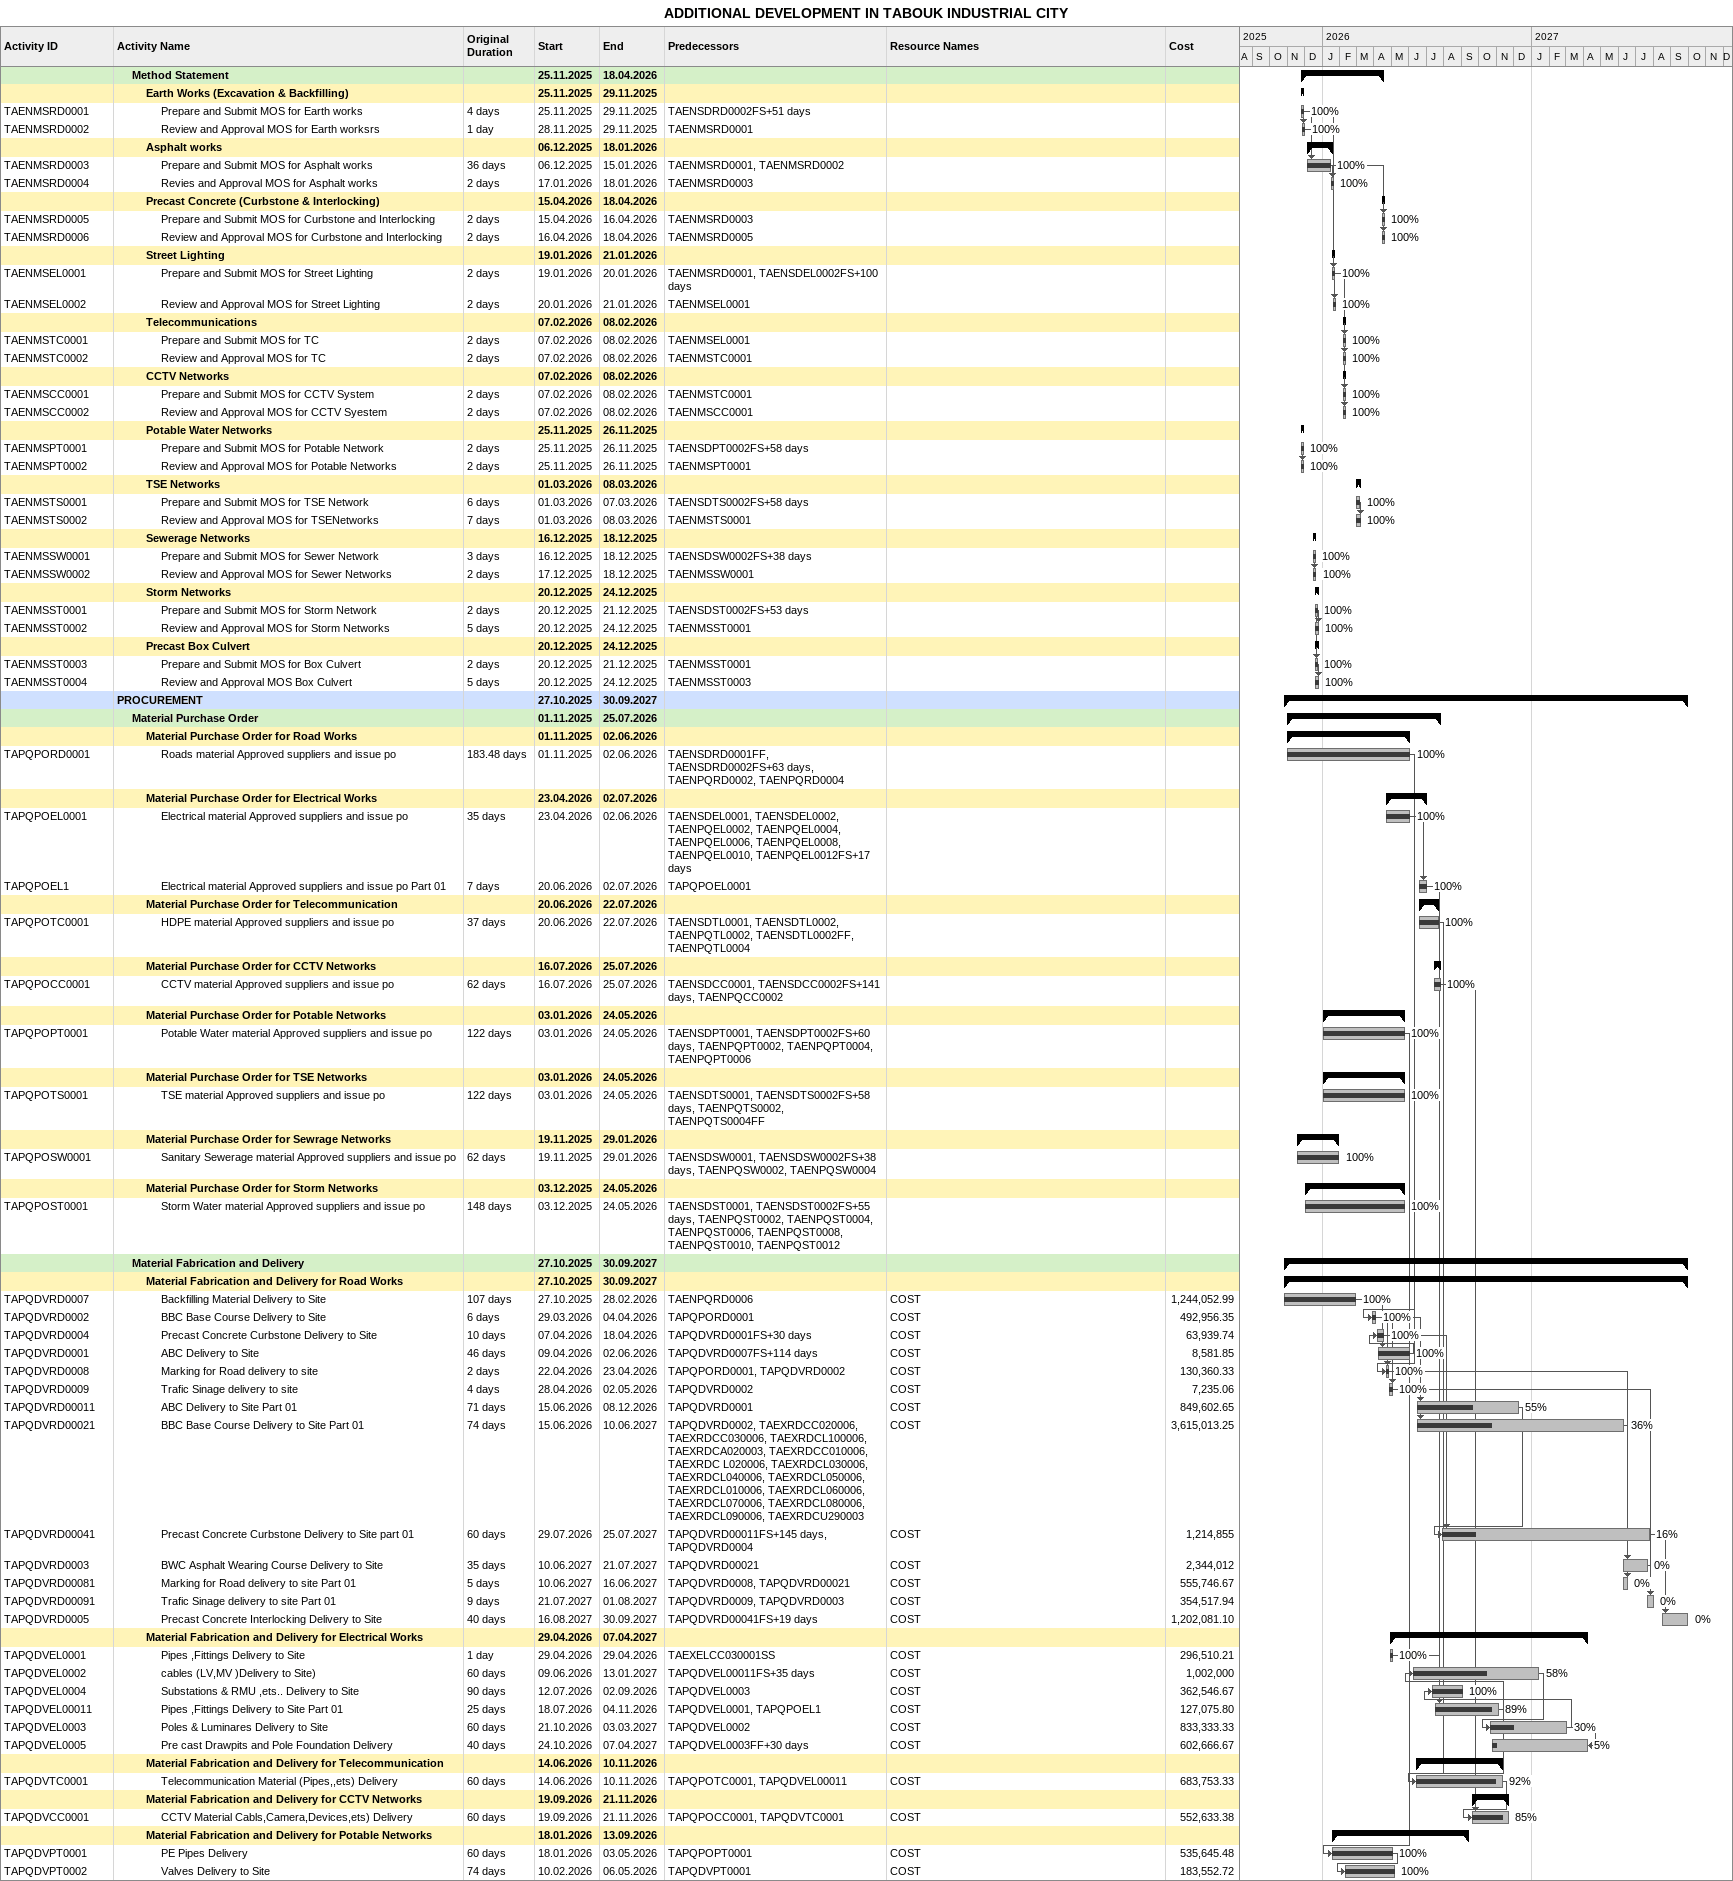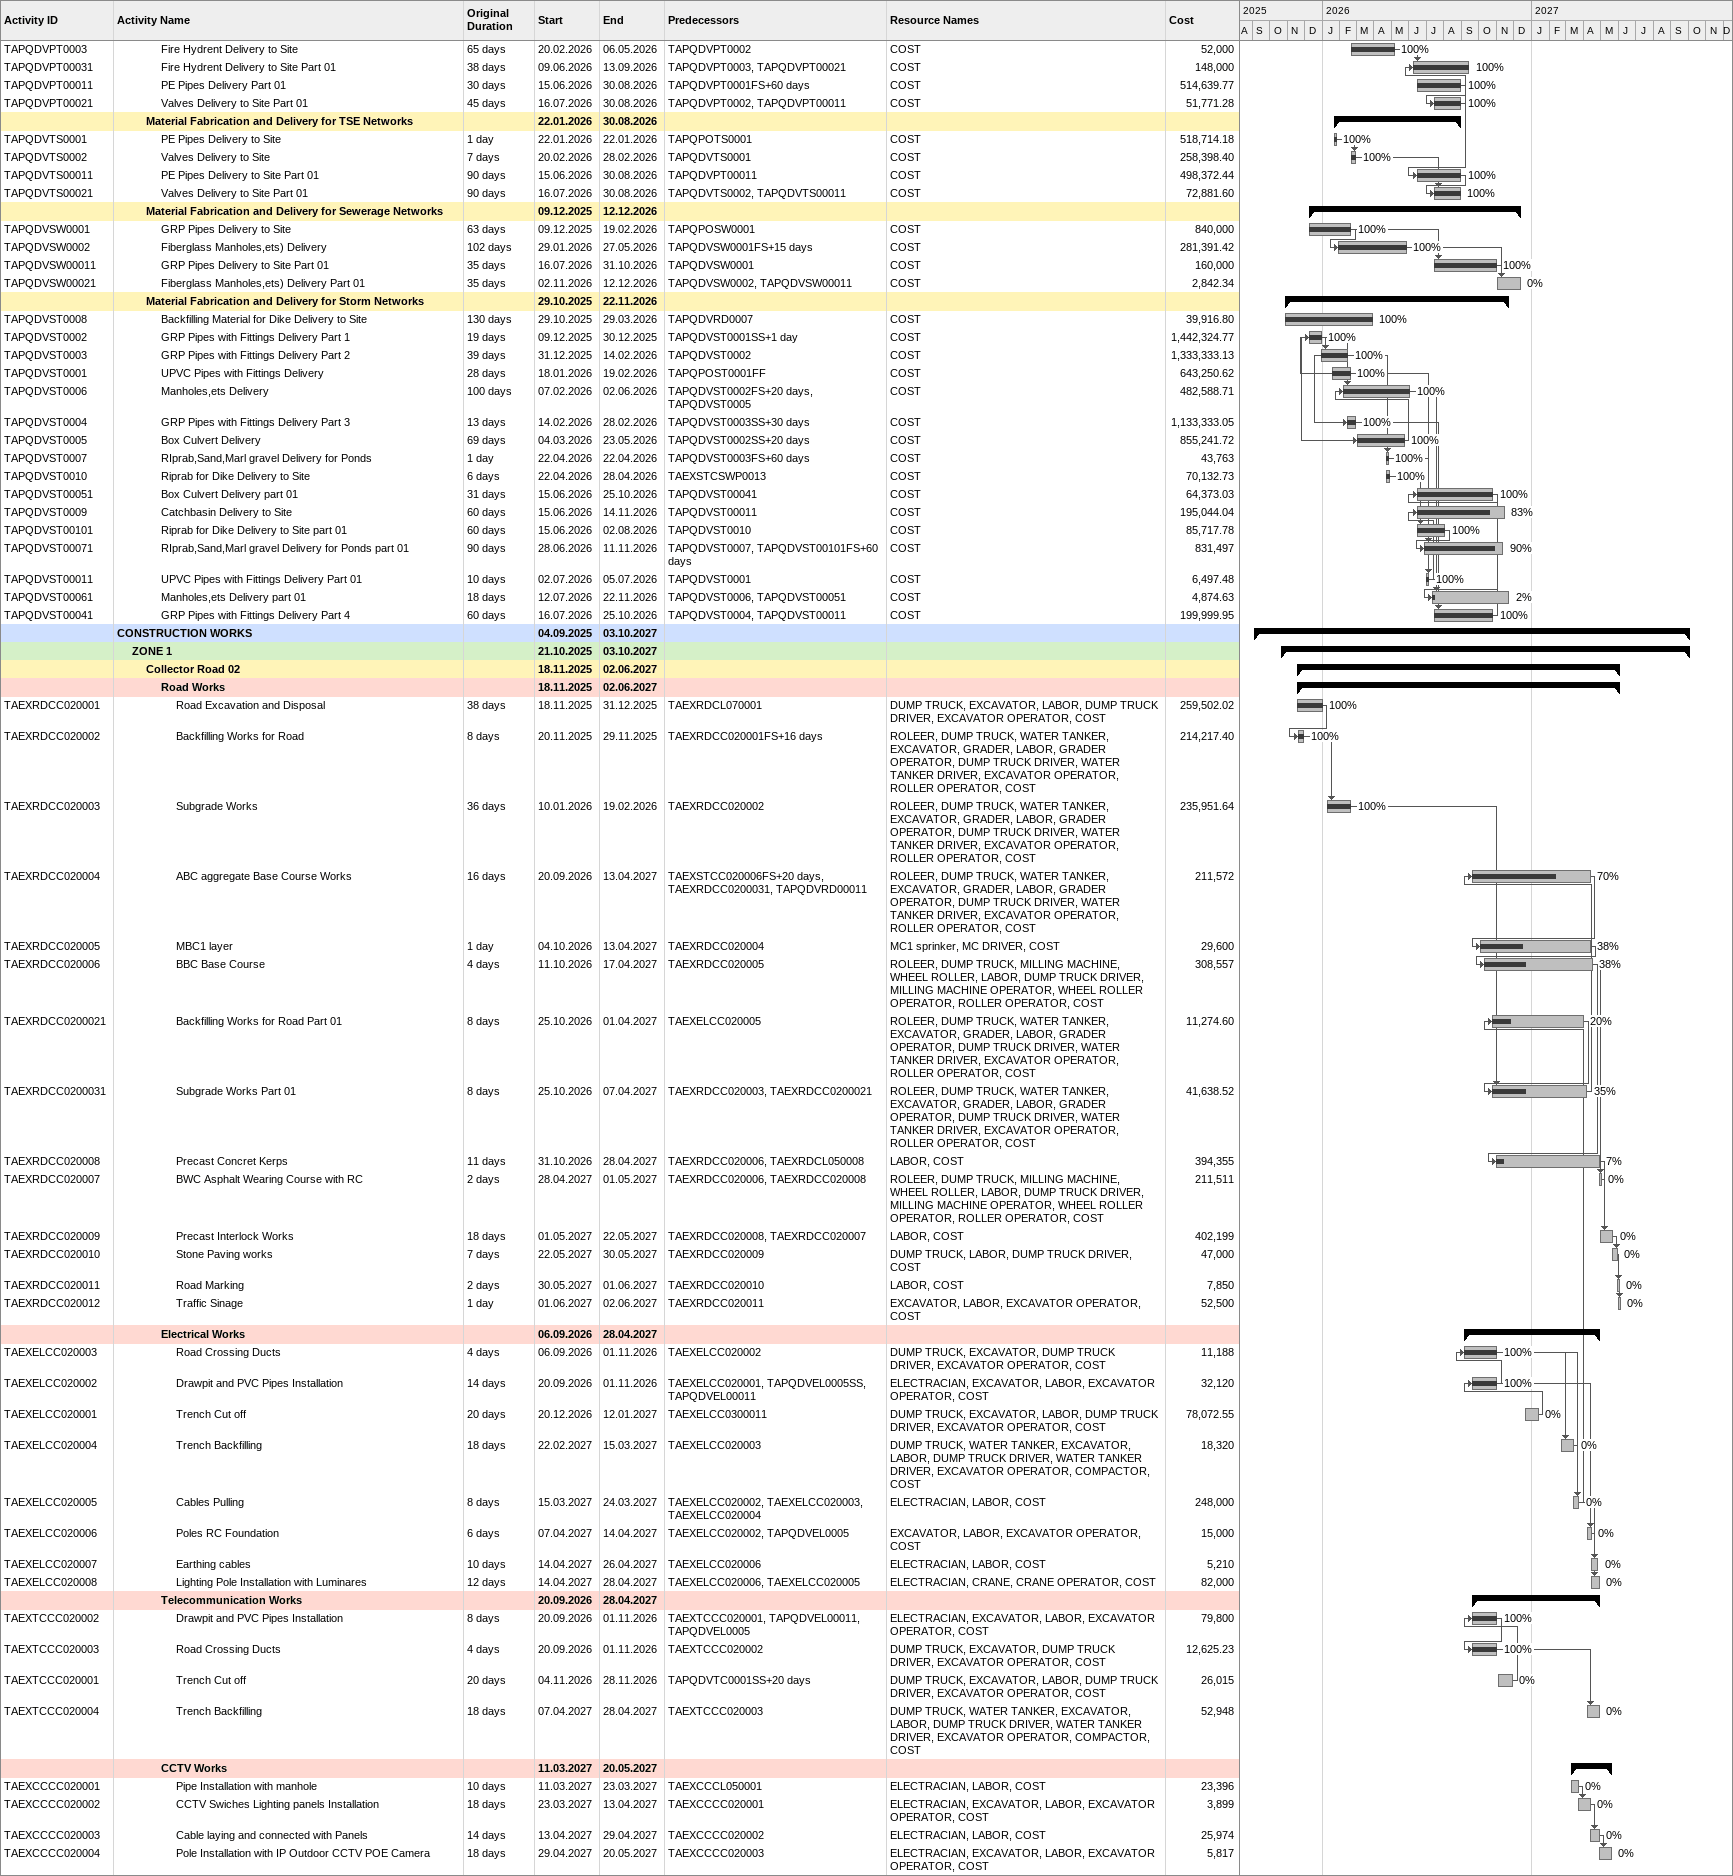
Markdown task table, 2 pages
ADDITIONAL DEVELOPMENT IN TABOUK INDUSTRIAL CITY

| ID | Level | Task | Original duration | Start | Finish | Predecessors | Resources | % complete | Cost |
|---|---|---|---|---|---|---|---|---|---|
|  | 2 | **Method Statement** |  | 2025-11-25 | 2026-04-18 |  |  |  |  |
|  | 3 | **Earth Works (Excavation & Backfilling)** |  | 2025-11-25 | 2025-11-29 |  |  |  |  |
| TAENMSRD0001 | 4 | Prepare and Submit MOS for Earth works | 4d | 2025-11-25 | 2025-11-29 | TAENSDRD0002FS+51d |  | 100 |  |
| TAENMSRD0002 | 4 | Review and Approval MOS for Earth worksrs | 1d | 2025-11-28 | 2025-11-29 | TAENMSRD0001 |  | 100 |  |
|  | 3 | **Asphalt works** |  | 2025-12-06 | 2026-01-18 |  |  |  |  |
| TAENMSRD0003 | 4 | Prepare and Submit MOS for Asphalt works | 36d | 2025-12-06 | 2026-01-15 | TAENMSRD0001, TAENMSRD0002 |  | 100 |  |
| TAENMSRD0004 | 4 | Revies and Approval MOS for Asphalt works | 2d | 2026-01-17 | 2026-01-18 | TAENMSRD0003 |  | 100 |  |
|  | 3 | **Precast Concrete (Curbstone & Interlocking)** |  | 2026-04-15 | 2026-04-18 |  |  |  |  |
| TAENMSRD0005 | 4 | Prepare and Submit MOS for Curbstone and Interlocking | 2d | 2026-04-15 | 2026-04-16 | TAENMSRD0003 |  | 100 |  |
| TAENMSRD0006 | 4 | Review and Approval MOS for Curbstone and Interlocking | 2d | 2026-04-16 | 2026-04-18 | TAENMSRD0005 |  | 100 |  |
|  | 3 | **Street Lighting** |  | 2026-01-19 | 2026-01-21 |  |  |  |  |
| TAENMSEL0001 | 4 | Prepare and Submit MOS for Street Lighting | 2d | 2026-01-19 | 2026-01-20 | TAENMSRD0001, TAENSDEL0002FS+100d |  | 100 |  |
| TAENMSEL0002 | 4 | Review and Approval MOS for Street Lighting | 2d | 2026-01-20 | 2026-01-21 | TAENMSEL0001 |  | 100 |  |
|  | 3 | **Telecommunications** |  | 2026-02-07 | 2026-02-08 |  |  |  |  |
| TAENMSTC0001 | 4 | Prepare and Submit MOS for TC | 2d | 2026-02-07 | 2026-02-08 | TAENMSEL0001 |  | 100 |  |
| TAENMSTC0002 | 4 | Review and Approval MOS for TC | 2d | 2026-02-07 | 2026-02-08 | TAENMSTC0001 |  | 100 |  |
|  | 3 | **CCTV Networks** |  | 2026-02-07 | 2026-02-08 |  |  |  |  |
| TAENMSCC0001 | 4 | Prepare and Submit MOS for CCTV System | 2d | 2026-02-07 | 2026-02-08 | TAENMSTC0001 |  | 100 |  |
| TAENMSCC0002 | 4 | Review and Approval MOS for CCTV Syestem | 2d | 2026-02-07 | 2026-02-08 | TAENMSCC0001 |  | 100 |  |
|  | 3 | **Potable Water Networks** |  | 2025-11-25 | 2025-11-26 |  |  |  |  |
| TAENMSPT0001 | 4 | Prepare and Submit MOS for Potable Network | 2d | 2025-11-25 | 2025-11-26 | TAENSDPT0002FS+58d |  | 100 |  |
| TAENMSPT0002 | 4 | Review and Approval MOS for Potable Networks | 2d | 2025-11-25 | 2025-11-26 | TAENMSPT0001 |  | 100 |  |
|  | 3 | **TSE Networks** |  | 2026-03-01 | 2026-03-08 |  |  |  |  |
| TAENMSTS0001 | 4 | Prepare and Submit MOS for TSE Network | 6d | 2026-03-01 | 2026-03-07 | TAENSDTS0002FS+58d |  | 100 |  |
| TAENMSTS0002 | 4 | Review and Approval MOS for TSENetworks | 7d | 2026-03-01 | 2026-03-08 | TAENMSTS0001 |  | 100 |  |
|  | 3 | **Sewerage Networks** |  | 2025-12-16 | 2025-12-18 |  |  |  |  |
| TAENMSSW0001 | 4 | Prepare and Submit MOS for Sewer Network | 3d | 2025-12-16 | 2025-12-18 | TAENSDSW0002FS+38d |  | 100 |  |
| TAENMSSW0002 | 4 | Review and Approval MOS for Sewer Networks | 2d | 2025-12-17 | 2025-12-18 | TAENMSSW0001 |  | 100 |  |
|  | 3 | **Storm Networks** |  | 2025-12-20 | 2025-12-24 |  |  |  |  |
| TAENMSST0001 | 4 | Prepare and Submit MOS for Storm Network | 2d | 2025-12-20 | 2025-12-21 | TAENSDST0002FS+53d |  | 100 |  |
| TAENMSST0002 | 4 | Review and Approval MOS for Storm Networks | 5d | 2025-12-20 | 2025-12-24 | TAENMSST0001 |  | 100 |  |
|  | 3 | **Precast Box Culvert** |  | 2025-12-20 | 2025-12-24 |  |  |  |  |
| TAENMSST0003 | 4 | Prepare and Submit MOS for Box Culvert | 2d | 2025-12-20 | 2025-12-21 | TAENMSST0001 |  | 100 |  |
| TAENMSST0004 | 4 | Review and Approval MOS Box Culvert | 5d | 2025-12-20 | 2025-12-24 | TAENMSST0003 |  | 100 |  |
|  | 1 | **PROCUREMENT** |  | 2025-10-27 | 2027-09-30 |  |  |  |  |
|  | 2 | **Material Purchase Order** |  | 2025-11-01 | 2026-07-25 |  |  |  |  |
|  | 3 | **Material Purchase Order for Road Works** |  | 2025-11-01 | 2026-06-02 |  |  |  |  |
| TAPQPORD0001 | 4 | Roads material Approved suppliers and issue po | 183.48d | 2025-11-01 | 2026-06-02 | TAENSDRD0001FF, TAENSDRD0002FS+63d, TAENPQRD0002, TAENPQRD0004 |  | 100 |  |
|  | 3 | **Material Purchase Order for Electrical Works** |  | 2026-04-23 | 2026-07-02 |  |  |  |  |
| TAPQPOEL0001 | 4 | Electrical material Approved suppliers and issue po | 35d | 2026-04-23 | 2026-06-02 | TAENSDEL0001, TAENSDEL0002, TAENPQEL0002, TAENPQEL0004, TAENPQEL0006, TAENPQEL0008, TAENPQEL0010, TAENPQEL0012FS+17d |  | 100 |  |
| TAPQPOEL1 | 4 | Electrical material Approved suppliers and issue po Part 01 | 7d | 2026-06-20 | 2026-07-02 | TAPQPOEL0001 |  | 100 |  |
|  | 3 | **Material Purchase Order for Telecommunication** |  | 2026-06-20 | 2026-07-22 |  |  |  |  |
| TAPQPOTC0001 | 4 | HDPE material Approved suppliers and issue po | 37d | 2026-06-20 | 2026-07-22 | TAENSDTL0001, TAENSDTL0002, TAENPQTL0002, TAENSDTL0002FF, TAENPQTL0004 |  | 100 |  |
|  | 3 | **Material Purchase Order for CCTV Networks** |  | 2026-07-16 | 2026-07-25 |  |  |  |  |
| TAPQPOCC0001 | 4 | CCTV material Approved suppliers and issue po | 62d | 2026-07-16 | 2026-07-25 | TAENSDCC0001, TAENSDCC0002FS+141d, TAENPQCC0002 |  | 100 |  |
|  | 3 | **Material Purchase Order for Potable Networks** |  | 2026-01-03 | 2026-05-24 |  |  |  |  |
| TAPQPOPT0001 | 4 | Potable Water material Approved suppliers and issue po | 122d | 2026-01-03 | 2026-05-24 | TAENSDPT0001, TAENSDPT0002FS+60d, TAENPQPT0002, TAENPQPT0004, TAENPQPT0006 |  | 100 |  |
|  | 3 | **Material Purchase Order for TSE Networks** |  | 2026-01-03 | 2026-05-24 |  |  |  |  |
| TAPQPOTS0001 | 4 | TSE material Approved suppliers and issue po | 122d | 2026-01-03 | 2026-05-24 | TAENSDTS0001, TAENSDTS0002FS+58d, TAENPQTS0002, TAENPQTS0004FF |  | 100 |  |
|  | 3 | **Material Purchase Order for Sewrage Networks** |  | 2025-11-19 | 2026-01-29 |  |  |  |  |
| TAPQPOSW0001 | 4 | Sanitary Sewerage material Approved suppliers and issue po | 62d | 2025-11-19 | 2026-01-29 | TAENSDSW0001, TAENSDSW0002FS+38d, TAENPQSW0002, TAENPQSW0004 |  | 100 |  |
|  | 3 | **Material Purchase Order for Storm Networks** |  | 2025-12-03 | 2026-05-24 |  |  |  |  |
| TAPQPOST0001 | 4 | Storm Water material Approved suppliers and issue po | 148d | 2025-12-03 | 2026-05-24 | TAENSDST0001, TAENSDST0002FS+55d, TAENPQST0002, TAENPQST0004, TAENPQST0006, TAENPQST0008, TAENPQST0010, TAENPQST0012 |  | 100 |  |
|  | 2 | **Material Fabrication and Delivery** |  | 2025-10-27 | 2027-09-30 |  |  |  |  |
|  | 3 | **Material Fabrication and Delivery for Road Works** |  | 2025-10-27 | 2027-09-30 |  |  |  |  |
| TAPQDVRD0007 | 4 | Backfilling Material Delivery to Site | 107d | 2025-10-27 | 2026-02-28 | TAENPQRD0006 | COST | 100 | 1244052.99 |
| TAPQDVRD0002 | 4 | BBC Base Course Delivery to Site | 6d | 2026-03-29 | 2026-04-04 | TAPQPORD0001 | COST | 100 | 492956.35 |
| TAPQDVRD0004 | 4 | Precast Concrete Curbstone Delivery to Site | 10d | 2026-04-07 | 2026-04-18 | TAPQDVRD0001FS+30d | COST | 100 | 63939.74 |
| TAPQDVRD0001 | 4 | ABC Delivery to Site | 46d | 2026-04-09 | 2026-06-02 | TAPQDVRD0007FS+114d | COST | 100 | 8581.85 |
| TAPQDVRD0008 | 4 | Marking for Road delivery to site | 2d | 2026-04-22 | 2026-04-23 | TAPQPORD0001, TAPQDVRD0002 | COST | 100 | 130360.33 |
| TAPQDVRD0009 | 4 | Trafic Sinage delivery to site | 4d | 2026-04-28 | 2026-05-02 | TAPQDVRD0002 | COST | 100 | 7235.06 |
| TAPQDVRD00011 | 4 | ABC Delivery to Site Part 01 | 71d | 2026-06-15 | 2026-12-08 | TAPQDVRD0001 | COST | 55 | 849602.65 |
| TAPQDVRD00021 | 4 | BBC Base Course Delivery to Site Part 01 | 74d | 2026-06-15 | 2027-06-10 | TAPQDVRD0002, TAEXRDCC020006, TAEXRDCC030006, TAEXRDCL100006, TAEXRDCA020003, TAEXRDCC010006, TAEXRDC L020006, TAEXRDCL030006, TAEXRDCL040006, TAEXRDCL050006, TAEXRDCL010006, TAEXRDCL060006, TAEXRDCL070006, TAEXRDCL080006, TAEXRDCL090006, TAEXRDCU290003 | COST | 36 | 3615013.25 |
| TAPQDVRD00041 | 4 | Precast Concrete Curbstone Delivery to Site part 01 | 60d | 2026-07-29 | 2027-07-25 | TAPQDVRD00011FS+145d, TAPQDVRD0004 | COST | 16 | 1214855 |
| TAPQDVRD0003 | 4 | BWC Asphalt Wearing Course Delivery to Site | 35d | 2027-06-10 | 2027-07-21 | TAPQDVRD00021 | COST | 0 | 2344012 |
| TAPQDVRD00081 | 4 | Marking for Road delivery to site Part 01 | 5d | 2027-06-10 | 2027-06-16 | TAPQDVRD0008, TAPQDVRD00021 | COST | 0 | 555746.67 |
| TAPQDVRD00091 | 4 | Trafic Sinage delivery to site Part 01 | 9d | 2027-07-21 | 2027-08-01 | TAPQDVRD0009, TAPQDVRD0003 | COST | 0 | 354517.94 |
| TAPQDVRD0005 | 4 | Precast Concrete Interlocking Delivery to Site | 40d | 2027-08-16 | 2027-09-30 | TAPQDVRD00041FS+19d | COST | 0 | 1202081.10 |
|  | 3 | **Material Fabrication and Delivery for Electrical Works** |  | 2026-04-29 | 2027-04-07 |  |  |  |  |
| TAPQDVEL0001 | 4 | Pipes ,Fittings Delivery to Site | 1d | 2026-04-29 | 2026-04-29 | TAEXELCC030001SS | COST | 100 | 296510.21 |
| TAPQDVEL0002 | 4 | cables (LV,MV )Delivery to Site) | 60d | 2026-06-09 | 2027-01-13 | TAPQDVEL00011FS+35d | COST | 58 | 1002000 |
| TAPQDVEL0004 | 4 | Substations & RMU ,ets.. Delivery to Site | 90d | 2026-07-12 | 2026-09-02 | TAPQDVEL0003 | COST | 100 | 362546.67 |
| TAPQDVEL00011 | 4 | Pipes ,Fittings Delivery to Site Part 01 | 25d | 2026-07-18 | 2026-11-04 | TAPQDVEL0001, TAPQPOEL1 | COST | 89 | 127075.80 |
| TAPQDVEL0003 | 4 | Poles & Luminares Delivery to Site | 60d | 2026-10-21 | 2027-03-03 | TAPQDVEL0002 | COST | 30 | 833333.33 |
| TAPQDVEL0005 | 4 | Pre cast Drawpits and Pole Foundation Delivery | 40d | 2026-10-24 | 2027-04-07 | TAPQDVEL0003FF+30d | COST | 5 | 602666.67 |
|  | 3 | **Material Fabrication and Delivery for Telecommunication** |  | 2026-06-14 | 2026-11-10 |  |  |  |  |
| TAPQDVTC0001 | 4 | Telecommunication Material (Pipes,,ets) Delivery | 60d | 2026-06-14 | 2026-11-10 | TAPQPOTC0001, TAPQDVEL00011 | COST | 92 | 683753.33 |
|  | 3 | **Material Fabrication and Delivery for CCTV Networks** |  | 2026-09-19 | 2026-11-21 |  |  |  |  |
| TAPQDVCC0001 | 4 | CCTV Material Cabls,Camera,Devices,ets) Delivery | 60d | 2026-09-19 | 2026-11-21 | TAPQPOCC0001, TAPQDVTC0001 | COST | 85 | 552633.38 |
|  | 3 | **Material Fabrication and Delivery for Potable Networks** |  | 2026-01-18 | 2026-09-13 |  |  |  |  |
| TAPQDVPT0001 | 4 | PE Pipes Delivery | 60d | 2026-01-18 | 2026-05-03 | TAPQPOPT0001 | COST | 100 | 535645.48 |
| TAPQDVPT0002 | 4 | Valves Delivery to Site | 74d | 2026-02-10 | 2026-05-06 | TAPQDVPT0001 | COST | 100 | 183552.72 |
| TAPQDVPT0003 | 4 | Fire Hydrent Delivery to Site | 65d | 2026-02-20 | 2026-05-06 | TAPQDVPT0002 | COST | 100 | 52000 |
| TAPQDVPT00031 | 4 | Fire Hydrent Delivery to Site Part 01 | 38d | 2026-06-09 | 2026-09-13 | TAPQDVPT0003, TAPQDVPT00021 | COST | 100 | 148000 |
| TAPQDVPT00011 | 4 | PE Pipes Delivery Part 01 | 30d | 2026-06-15 | 2026-08-30 | TAPQDVPT0001FS+60d | COST | 100 | 514639.77 |
| TAPQDVPT00021 | 4 | Valves Delivery to Site Part 01 | 45d | 2026-07-16 | 2026-08-30 | TAPQDVPT0002, TAPQDVPT00011 | COST | 100 | 51771.28 |
|  | 3 | **Material Fabrication and Delivery for TSE Networks** |  | 2026-01-22 | 2026-08-30 |  |  |  |  |
| TAPQDVTS0001 | 4 | PE Pipes Delivery to Site | 1d | 2026-01-22 | 2026-01-22 | TAPQPOTS0001 | COST | 100 | 518714.18 |
| TAPQDVTS0002 | 4 | Valves Delivery to Site | 7d | 2026-02-20 | 2026-02-28 | TAPQDVTS0001 | COST | 100 | 258398.40 |
| TAPQDVTS00011 | 4 | PE Pipes Delivery to Site Part 01 | 90d | 2026-06-15 | 2026-08-30 | TAPQDVPT00011 | COST | 100 | 498372.44 |
| TAPQDVTS00021 | 4 | Valves Delivery to Site Part 01 | 90d | 2026-07-16 | 2026-08-30 | TAPQDVTS0002, TAPQDVTS00011 | COST | 100 | 72881.60 |
|  | 3 | **Material Fabrication and Delivery for Sewerage Networks** |  | 2025-12-09 | 2026-12-12 |  |  |  |  |
| TAPQDVSW0001 | 4 | GRP Pipes Delivery to Site | 63d | 2025-12-09 | 2026-02-19 | TAPQPOSW0001 | COST | 100 | 840000 |
| TAPQDVSW0002 | 4 | Fiberglass Manholes,ets) Delivery | 102d | 2026-01-29 | 2026-05-27 | TAPQDVSW0001FS+15d | COST | 100 | 281391.42 |
| TAPQDVSW00011 | 4 | GRP Pipes Delivery to Site Part 01 | 35d | 2026-07-16 | 2026-10-31 | TAPQDVSW0001 | COST | 100 | 160000 |
| TAPQDVSW00021 | 4 | Fiberglass Manholes,ets) Delivery Part 01 | 35d | 2026-11-02 | 2026-12-12 | TAPQDVSW0002, TAPQDVSW00011 | COST | 0 | 2842.34 |
|  | 3 | **Material Fabrication and Delivery for Storm Networks** |  | 2025-10-29 | 2026-11-22 |  |  |  |  |
| TAPQDVST0008 | 4 | Backfilling Material for Dike Delivery to Site | 130d | 2025-10-29 | 2026-03-29 | TAPQDVRD0007 | COST | 100 | 39916.80 |
| TAPQDVST0002 | 4 | GRP Pipes with Fittings Delivery Part 1 | 19d | 2025-12-09 | 2025-12-30 | TAPQDVST0001SS+1d | COST | 100 | 1442324.77 |
| TAPQDVST0003 | 4 | GRP Pipes with Fittings Delivery Part 2 | 39d | 2025-12-31 | 2026-02-14 | TAPQDVST0002 | COST | 100 | 1333333.13 |
| TAPQDVST0001 | 4 | UPVC Pipes with Fittings Delivery | 28d | 2026-01-18 | 2026-02-19 | TAPQPOST0001FF | COST | 100 | 643250.62 |
| TAPQDVST0006 | 4 | Manholes,ets Delivery | 100d | 2026-02-07 | 2026-06-02 | TAPQDVST0002FS+20d, TAPQDVST0005 | COST | 100 | 482588.71 |
| TAPQDVST0004 | 4 | GRP Pipes with Fittings Delivery Part 3 | 13d | 2026-02-14 | 2026-02-28 | TAPQDVST0003SS+30d | COST | 100 | 1133333.05 |
| TAPQDVST0005 | 4 | Box Culvert Delivery | 69d | 2026-03-04 | 2026-05-23 | TAPQDVST0002SS+20d | COST | 100 | 855241.72 |
| TAPQDVST0007 | 4 | RIprab,Sand,Marl gravel Delivery for Ponds | 1d | 2026-04-22 | 2026-04-22 | TAPQDVST0003FS+60d | COST | 100 | 43763 |
| TAPQDVST0010 | 4 | Riprab for Dike Delivery to Site | 6d | 2026-04-22 | 2026-04-28 | TAEXSTCSWP0013 | COST | 100 | 70132.73 |
| TAPQDVST00051 | 4 | Box Culvert Delivery part 01 | 31d | 2026-06-15 | 2026-10-25 | TAPQDVST00041 | COST | 100 | 64373.03 |
| TAPQDVST0009 | 4 | Catchbasin Delivery to Site | 60d | 2026-06-15 | 2026-11-14 | TAPQDVST00011 | COST | 83 | 195044.04 |
| TAPQDVST00101 | 4 | Riprab for Dike Delivery to Site part 01 | 60d | 2026-06-15 | 2026-08-02 | TAPQDVST0010 | COST | 100 | 85717.78 |
| TAPQDVST00071 | 4 | RIprab,Sand,Marl gravel Delivery for Ponds part 01 | 90d | 2026-06-28 | 2026-11-11 | TAPQDVST0007, TAPQDVST00101FS+60d | COST | 90 | 831497 |
| TAPQDVST00011 | 4 | UPVC Pipes with Fittings Delivery Part 01 | 10d | 2026-07-02 | 2026-07-05 | TAPQDVST0001 | COST | 100 | 6497.48 |
| TAPQDVST00061 | 4 | Manholes,ets Delivery part 01 | 18d | 2026-07-12 | 2026-11-22 | TAPQDVST0006, TAPQDVST00051 | COST | 2 | 4874.63 |
| TAPQDVST00041 | 4 | GRP Pipes with Fittings Delivery Part 4 | 60d | 2026-07-16 | 2026-10-25 | TAPQDVST0004, TAPQDVST00011 | COST | 100 | 199999.95 |
|  | 1 | **CONSTRUCTION WORKS** |  | 2025-09-04 | 2027-10-03 |  |  |  |  |
|  | 2 | **ZONE 1** |  | 2025-10-21 | 2027-10-03 |  |  |  |  |
|  | 3 | **Collector Road 02** |  | 2025-11-18 | 2027-06-02 |  |  |  |  |
|  | 4 | **Road Works** |  | 2025-11-18 | 2027-06-02 |  |  |  |  |
| TAEXRDCC020001 | 5 | Road Excavation and Disposal | 38d | 2025-11-18 | 2025-12-31 | TAEXRDCL070001 | DUMP TRUCK, EXCAVATOR, LABOR, DUMP TRUCK DRIVER, EXCAVATOR OPERATOR, COST | 100 | 259502.02 |
| TAEXRDCC020002 | 5 | Backfilling Works for Road | 8d | 2025-11-20 | 2025-11-29 | TAEXRDCC020001FS+16d | ROLEER, DUMP TRUCK, WATER TANKER, EXCAVATOR, GRADER, LABOR, GRADER OPERATOR, DUMP TRUCK DRIVER, WATER TANKER DRIVER, EXCAVATOR OPERATOR, ROLLER OPERATOR, COST | 100 | 214217.40 |
| TAEXRDCC020003 | 5 | Subgrade Works | 36d | 2026-01-10 | 2026-02-19 | TAEXRDCC020002 | ROLEER, DUMP TRUCK, WATER TANKER, EXCAVATOR, GRADER, LABOR, GRADER OPERATOR, DUMP TRUCK DRIVER, WATER TANKER DRIVER, EXCAVATOR OPERATOR, ROLLER OPERATOR, COST | 100 | 235951.64 |
| TAEXRDCC020004 | 5 | ABC aggregate Base Course Works | 16d | 2026-09-20 | 2027-04-13 | TAEXSTCC020006FS+20d, TAEXRDCC0200031, TAPQDVRD00011 | ROLEER, DUMP TRUCK, WATER TANKER, EXCAVATOR, GRADER, LABOR, GRADER OPERATOR, DUMP TRUCK DRIVER, WATER TANKER DRIVER, EXCAVATOR OPERATOR, ROLLER OPERATOR, COST | 70 | 211572 |
| TAEXRDCC020005 | 5 | MBC1 layer | 1d | 2026-10-04 | 2027-04-13 | TAEXRDCC020004 | MC1 sprinker, MC DRIVER, COST | 38 | 29600 |
| TAEXRDCC020006 | 5 | BBC Base Course | 4d | 2026-10-11 | 2027-04-17 | TAEXRDCC020005 | ROLEER, DUMP TRUCK, MILLING MACHINE, WHEEL ROLLER, LABOR, DUMP TRUCK DRIVER, MILLING MACHINE OPERATOR, WHEEL ROLLER OPERATOR, ROLLER OPERATOR, COST | 38 | 308557 |
| TAEXRDCC0200021 | 5 | Backfilling Works for Road Part 01 | 8d | 2026-10-25 | 2027-04-01 | TAEXELCC020005 | ROLEER, DUMP TRUCK, WATER TANKER, EXCAVATOR, GRADER, LABOR, GRADER OPERATOR, DUMP TRUCK DRIVER, WATER TANKER DRIVER, EXCAVATOR OPERATOR, ROLLER OPERATOR, COST | 20 | 11274.60 |
| TAEXRDCC0200031 | 5 | Subgrade Works Part 01 | 8d | 2026-10-25 | 2027-04-07 | TAEXRDCC020003, TAEXRDCC0200021 | ROLEER, DUMP TRUCK, WATER TANKER, EXCAVATOR, GRADER, LABOR, GRADER OPERATOR, DUMP TRUCK DRIVER, WATER TANKER DRIVER, EXCAVATOR OPERATOR, ROLLER OPERATOR, COST | 35 | 41638.52 |
| TAEXRDCC020008 | 5 | Precast Concret Kerps | 11d | 2026-10-31 | 2027-04-28 | TAEXRDCC020006, TAEXRDCL050008 | LABOR, COST | 7 | 394355 |
| TAEXRDCC020007 | 5 | BWC Asphalt Wearing Course with RC | 2d | 2027-04-28 | 2027-05-01 | TAEXRDCC020006, TAEXRDCC020008 | ROLEER, DUMP TRUCK, MILLING MACHINE, WHEEL ROLLER, LABOR, DUMP TRUCK DRIVER, MILLING MACHINE OPERATOR, WHEEL ROLLER OPERATOR, ROLLER OPERATOR, COST | 0 | 211511 |
| TAEXRDCC020009 | 5 | Precast Interlock Works | 18d | 2027-05-01 | 2027-05-22 | TAEXRDCC020008, TAEXRDCC020007 | LABOR, COST | 0 | 402199 |
| TAEXRDCC020010 | 5 | Stone Paving works | 7d | 2027-05-22 | 2027-05-30 | TAEXRDCC020009 | DUMP TRUCK, LABOR, DUMP TRUCK DRIVER, COST | 0 | 47000 |
| TAEXRDCC020011 | 5 | Road Marking | 2d | 2027-05-30 | 2027-06-01 | TAEXRDCC020010 | LABOR, COST | 0 | 7850 |
| TAEXRDCC020012 | 5 | Traffic Sinage | 1d | 2027-06-01 | 2027-06-02 | TAEXRDCC020011 | EXCAVATOR, LABOR, EXCAVATOR OPERATOR, COST | 0 | 52500 |
|  | 4 | **Electrical Works** |  | 2026-09-06 | 2027-04-28 |  |  |  |  |
| TAEXELCC020003 | 5 | Road Crossing Ducts | 4d | 2026-09-06 | 2026-11-01 | TAEXELCC020002 | DUMP TRUCK, EXCAVATOR, DUMP TRUCK DRIVER, EXCAVATOR OPERATOR, COST | 100 | 11188 |
| TAEXELCC020002 | 5 | Drawpit and PVC Pipes Installation | 14d | 2026-09-20 | 2026-11-01 | TAEXELCC020001, TAPQDVEL0005SS, TAPQDVEL00011 | ELECTRACIAN, EXCAVATOR, LABOR, EXCAVATOR OPERATOR, COST | 100 | 32120 |
| TAEXELCC020001 | 5 | Trench Cut off | 20d | 2026-12-20 | 2027-01-12 | TAEXELCC0300011 | DUMP TRUCK, EXCAVATOR, LABOR, DUMP TRUCK DRIVER, EXCAVATOR OPERATOR, COST | 0 | 78072.55 |
| TAEXELCC020004 | 5 | Trench Backfilling | 18d | 2027-02-22 | 2027-03-15 | TAEXELCC020003 | DUMP TRUCK, WATER TANKER, EXCAVATOR, LABOR, DUMP TRUCK DRIVER, WATER TANKER DRIVER, EXCAVATOR OPERATOR, COMPACTOR, COST | 0 | 18320 |
| TAEXELCC020005 | 5 | Cables Pulling | 8d | 2027-03-15 | 2027-03-24 | TAEXELCC020002, TAEXELCC020003, TAEXELCC020004 | ELECTRACIAN, LABOR, COST | 0 | 248000 |
| TAEXELCC020006 | 5 | Poles RC Foundation | 6d | 2027-04-07 | 2027-04-14 | TAEXELCC020002, TAPQDVEL0005 | EXCAVATOR, LABOR, EXCAVATOR OPERATOR, COST | 0 | 15000 |
| TAEXELCC020007 | 5 | Earthing cables | 10d | 2027-04-14 | 2027-04-26 | TAEXELCC020006 | ELECTRACIAN, LABOR, COST | 0 | 5210 |
| TAEXELCC020008 | 5 | Lighting Pole Installation with Luminares | 12d | 2027-04-14 | 2027-04-28 | TAEXELCC020006, TAEXELCC020005 | ELECTRACIAN, CRANE, CRANE OPERATOR, COST | 0 | 82000 |
|  | 4 | **Telecommunication Works** |  | 2026-09-20 | 2027-04-28 |  |  |  |  |
| TAEXTCCC020002 | 5 | Drawpit and PVC Pipes Installation | 8d | 2026-09-20 | 2026-11-01 | TAEXTCCC020001, TAPQDVEL00011, TAPQDVEL0005 | ELECTRACIAN, EXCAVATOR, LABOR, EXCAVATOR OPERATOR, COST | 100 | 79800 |
| TAEXTCCC020003 | 5 | Road Crossing Ducts | 4d | 2026-09-20 | 2026-11-01 | TAEXTCCC020002 | DUMP TRUCK, EXCAVATOR, DUMP TRUCK DRIVER, EXCAVATOR OPERATOR, COST | 100 | 12625.23 |
| TAEXTCCC020001 | 5 | Trench Cut off | 20d | 2026-11-04 | 2026-11-28 | TAPQDVTC0001SS+20d | DUMP TRUCK, EXCAVATOR, LABOR, DUMP TRUCK DRIVER, EXCAVATOR OPERATOR, COST | 0 | 26015 |
| TAEXTCCC020004 | 5 | Trench Backfilling | 18d | 2027-04-07 | 2027-04-28 | TAEXTCCC020003 | DUMP TRUCK, WATER TANKER, EXCAVATOR, LABOR, DUMP TRUCK DRIVER, WATER TANKER DRIVER, EXCAVATOR OPERATOR, COMPACTOR, COST | 0 | 52948 |
|  | 4 | **CCTV Works** |  | 2027-03-11 | 2027-05-20 |  |  |  |  |
| TAEXCCCC020001 | 5 | Pipe Installation with manhole | 10d | 2027-03-11 | 2027-03-23 | TAEXCCCL050001 | ELECTRACIAN, LABOR, COST | 0 | 23396 |
| TAEXCCCC020002 | 5 | CCTV Swiches Lighting panels Installation | 18d | 2027-03-23 | 2027-04-13 | TAEXCCCC020001 | ELECTRACIAN, EXCAVATOR, LABOR, EXCAVATOR OPERATOR, COST | 0 | 3899 |
| TAEXCCCC020003 | 5 | Cable laying and connected with Panels | 14d | 2027-04-13 | 2027-04-29 | TAEXCCCC020002 | ELECTRACIAN, LABOR, COST | 0 | 25974 |
| TAEXCCCC020004 | 5 | Pole Installation with IP Outdoor CCTV POE Camera | 18d | 2027-04-29 | 2027-05-20 | TAEXCCCC020003 | ELECTRACIAN, EXCAVATOR, LABOR, EXCAVATOR OPERATOR, COST | 0 | 5817 |
